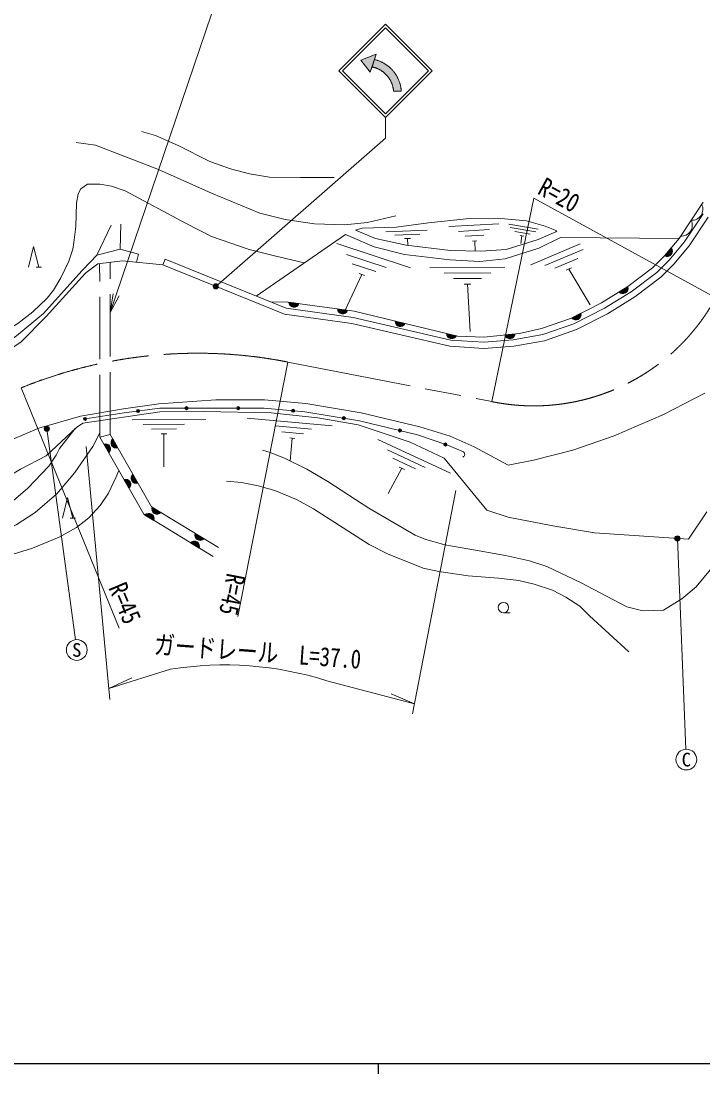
# Model space of a CAD drawing. Units: millimetres at full size, sheet at 1:1000; details may follow other scales. Extents: x 40000 to 680000, y 20000 to 380000.
# Drawn here: x 233594 to 299316, y 204000 to 305438 of the extents above; entities that cross this region are included whole.
import ezdxf
from ezdxf.enums import TextEntityAlignment as Align

# ---------------------------------------------------------------- set-up
doc = ezdxf.new("R2010")
doc.units = ezdxf.units.MM
doc.header["$LTSCALE"] = 1000
doc.linetypes.add('CHAIN', pattern=[18.5, 12, -1.5, 3.5, -1.5])
doc.linetypes.add('DASHED', pattern=[7.5, 6, -1.5])
for name, color, linetype, lineweight in [('M-BGD', 7, 'Continuous', 13), ('M-BMK', 2, 'Continuous', 13), ('M-STR-HTXT', 7, 'Continuous', 13), ('M-STR-STRC', 7, 'Continuous', 13), ('M-TTL-BAND', 7, 'Continuous', 25)]:
    doc.layers.add(name, color=color, linetype=linetype, lineweight=lineweight)
doc.styles.add('ＭＳ ゴシック', font='')
doc.styles.get('ＭＳ ゴシック').set_extended_font_data('MS Gothic')

# ---------------------------------------------------------------- blocks, each defined once
blk = doc.blocks.new('open_arrow')
at = {"color": 0, "linetype": 'Continuous', "lineweight": -2}
blk.add_lwpolyline([(7.5, 1.25), (0, 0), (7.5, -1.25)], dxfattribs=at)

msp = doc.modelspace()

# ---------------------------------------------------------------- hatches: boundary and pattern name
at = {"layer": 'M-BGD'}
for points in [[(296257, 283583, -0.82183), (295619, 282824)], [(292063, 279849, -0.82183), (291220, 279328)], [(260380, 278214, -0.82183), (259398, 278350)], [(265069, 277562, -0.82183), (264088, 277698)], [(287549, 277282, -0.82183), (286665, 276835)], [(270612, 276301, -0.82183), (269649, 276532)], [(275556, 275121, -0.82183), (274593, 275351)], [(281205, 275290, -0.82183), (280219, 275193)], [(244724, 267861, -1), (245024, 267861, -0.41421), (244874, 267711, -0.41421)], [(249387, 268141, -1), (249687, 268141, -0.41421), (249537, 267991, -0.41421)], [(254378, 268144, -1), (254678, 268144, -0.41421), (254528, 267994, -0.41421)], [(259669, 267899, -1), (259969, 267899, -0.41421), (259819, 267749, -0.41421)], [(239616, 267109, -1), (239916, 267109, -0.41421), (239766, 266959, -0.41421)], [(264550, 267177, -1), (264850, 267177, -0.41421), (264700, 267027, -0.41421)], [(269959, 265988, -1), (270259, 265988, -0.41421), (270109, 265838, -0.41421)], [(242926, 264320, -0.82183), (242436, 265181)], [(274346, 264641, -1), (274646, 264641, -0.41421), (274496, 264491, -0.41421)], [(241565, 264689, -0.82183), (242055, 263828)], [(244864, 260915, -0.82183), (244374, 261776)], [(243506, 261281, -0.82183), (243996, 260420)], [(245534, 257850, -0.82183), (246380, 257335)], [(247070, 258086, -0.82183), (246224, 258601)], [(251209, 255565, -0.82183), (250363, 256080)], [(249928, 255174, -0.82183), (250774, 254659)]]:
    msp.add_hatch(color=256, dxfattribs=at).paths.add_polyline_path(points)
at = {"layer": 'M-STR-HTXT'}
for points in [[(252606, 279862, -0.41421), (252342, 279627, -0.41421), (252107, 279892, -1)], [(235931, 265962, -0.41421), (235887, 266313, -0.41421), (236238, 266357, -1)], [(296681, 255413, -1), (297023, 255778, -1)]]:
    msp.add_hatch(color=256, dxfattribs=at).paths.add_polyline_path(points)
at = {"layer": 'M-STR-STRC'}
for points in [[(267648, 301729), (267813, 302248), (266343, 301684), (267255, 300500), (267421, 301019), (267421, 301019)], [(267652, 301741), (267652, 301741), (267813, 302248), (266343, 301684), (267255, 300500), (267421, 301019), (267421, 301019)], [(269552, 300517), (269517, 300562), (269480, 300607), (269442, 300652), (269404, 300695), (269365, 300739), (269325, 300781), (269285, 300822), (269244, 300863), (269202, 300904), (269159, 300943), (269116, 300982), (269072, 301020), (269027, 301057), (268982, 301093), (268936, 301129), (268890, 301164), (268843, 301198), (268795, 301231), (268747, 301263), (268698, 301294), (268648, 301325), (268599, 301355), (268548, 301384), (268497, 301412), (268446, 301439), (268394, 301465), (268342, 301490), (268289, 301514), (268236, 301538), (268182, 301560), (268129, 301582), (268074, 301603), (268020, 301622), (267965, 301641), (267909, 301659), (267854, 301675), (267798, 301691), (267742, 301706), (267685, 301720), (267648, 301729), (267421, 301019), (267425, 301018), (267469, 301009), (267513, 300999), (267557, 300988), (267601, 300977), (267644, 300964), (267687, 300951), (267730, 300938), (267773, 300923), (267816, 300908), (267858, 300892), (267900, 300875), (267941, 300858), (267983, 300839), (268024, 300820), (268064, 300801), (268104, 300781), (268144, 300760), (268184, 300738), (268223, 300715), (268262, 300692), (268300, 300669), (268338, 300644), (268376, 300619), (268413, 300593), (268449, 300567), (268486, 300540), (268521, 300512), (268556, 300484), (268591, 300455), (268625, 300426), (268659, 300396), (268692, 300365), (268725, 300334), (268757, 300302), (268788, 300270), (268819, 300237), (268850, 300203), (268879, 300170), (268908, 300135), (268937, 300100), (268965, 300065), (268992, 300029), (269019, 299992), (269045, 299956), (269070, 299918), (269095, 299880), (269119, 299842), (269143, 299804), (269165, 299765), (269187, 299725), (269209, 299686), (269229, 299646), (269249, 299605), (269268, 299564), (269287, 299523), (269305, 299482), (269322, 299440), (269338, 299398), (269354, 299355), (269369, 299313), (269383, 299270), (269396, 299227), (269409, 299184), (269421, 299140), (269432, 299096), (269442, 299052), (269452, 299008), (269461, 298964), (269469, 298920), (269476, 298875), (269482, 298830), (269488, 298786), (269493, 298741), (269497, 298696), (270240, 298697), (270236, 298755), (270231, 298813), (270224, 298870), (270217, 298928), (270209, 298986), (270200, 299043), (270189, 299100), (270178, 299157), (270166, 299214), (270152, 299270), (270138, 299327), (270123, 299383), (270107, 299438), (270090, 299494), (270072, 299549), (270052, 299604), (270032, 299658), (270011, 299712), (269989, 299766), (269967, 299820), (269943, 299873), (269918, 299925), (269892, 299977), (269866, 300029), (269838, 300080), (269810, 300131), (269781, 300181), (269751, 300231), (269720, 300280), (269688, 300328), (269655, 300376), (269622, 300424), (269588, 300471)]]:
    msp.add_hatch(color=256, dxfattribs=at).paths.add_polyline_path(points)

# ---------------------------------------------------------------- linework, layer by layer
at = {"layer": 'M-BGD'}
for p, q in [((240910, 282883), (242266, 285763)), ((243144, 283476), (243214, 285883)), ((268743, 285130), (272751, 285281)), ((279637, 285909), (274825, 285631)), ((278758, 285347), (275763, 285175)), ((280619, 285862), (283421, 285395)), ((283204, 285127), (280738, 285538)), ((282661, 284913), (281182, 285160)), ((272028, 284893), (269630, 284803)), ((271122, 284499), (270563, 284478)), ((270842, 284489), (270867, 283826)), ((278189, 284804), (276391, 284700)), ((277529, 284255), (277110, 284231)), ((277319, 284243), (277376, 283269)), ((282045, 284712), (281699, 284769)), ((281872, 284740), (281751, 284012)), ((264043, 283995), (271132, 281656)), ((282735, 281965), (287482, 283962)), ((287764, 283431), (284077, 281879)), ((296257, 283583), (295619, 282824)), ((247476, 282497), (247251, 281940)), ((268771, 281709), (264972, 282962)), ((267795, 281304), (265516, 282056)), ((287260, 282567), (285047, 281636)), ((235058, 281717), (235558, 281717)), ((266439, 281025), (264847, 277593)), ((266705, 280937), (266173, 281112)), ((273006, 281695), (280212, 281736)), ((278862, 281188), (274362, 281162)), ((286644, 281657), (286128, 281440)), ((286386, 281549), (288446, 278105)), ((277965, 280643), (275265, 280628)), ((276933, 280097), (276303, 280093)), ((276618, 280095), (276881, 275541)), ((292063, 279849), (291220, 279328)), ((260380, 278214), (259398, 278350)), ((265069, 277562), (264088, 277698)), ((287549, 277282), (286665, 276835)), ((270612, 276301), (269649, 276532)), ((275556, 275121), (274593, 275351)), ((281205, 275290), (280219, 275193)), ((244312, 267004), (251401, 267065)), ((255402, 267194), (263591, 266438)), ((249363, 266597), (245363, 266563)), ((248566, 266140), (246167, 266120)), ((261573, 266112), (258087, 266434)), ((260829, 265669), (258738, 265862)), ((242926, 264320), (242436, 265181)), ((247650, 265683), (247090, 265678)), ((247370, 265680), (247361, 262500)), ((259980, 265235), (259492, 265280)), ((259736, 265257), (259533, 263055)), ((267971, 265123), (274972, 261865)), ((241565, 264689), (242055, 263828)), ((272547, 262431), (268921, 264119)), ((271606, 262306), (269431, 263319)), ((244864, 260915), (244374, 261776)), ((270303, 262350), (268984, 259926)), ((270557, 262232), (270049, 262468)), ((243506, 261281), (243996, 260420)), ((245534, 257850), (246380, 257335)), ((247070, 258086), (246224, 258601)), ((238336, 257531), (238836, 257531)), ((251209, 255565), (250363, 256080)), ((249928, 255174), (250774, 254659)), ((280085, 248428), (280751, 248428))]:
    msp.add_line(p, q, dxfattribs=at)
at = {"layer": 'M-BGD', "linetype": 'DASHED'}
for p, q in [((241188, 265353), (241170, 282059)), ((242187, 265618), (242170, 282193))]:
    msp.add_line(p, q, dxfattribs=at)
at = {"layer": 'M-BGD'}
for points in [[(245191, 294783), (246551, 294413), (248732, 293460), (251799, 291922), (253769, 291207), (255608, 290713), (257542, 290395), (260538, 290377), (263788, 290368)], [(238915, 293740), (240784, 293470), (246842, 291152), (251954, 288857), (256616, 286944), (259050, 286322), (261868, 285900), (264770, 285815), (266996, 286040), (269702, 286674)], [(232401, 275794), (233299, 276309), (234724, 277412), (236122, 278753), (236709, 279510), (237436, 280697), (238204, 282303), (238596, 283468), (238680, 284110), (238889, 285660), (238931, 287880), (239095, 288781), (239349, 289270), (239987, 289724), (241191, 289726), (242313, 289542), (243622, 289066), (249494, 285929), (251953, 284694), (255569, 283443), (257901, 282839), (260897, 282146)], [(257637, 278390), (259306, 278363), (265703, 277474), (275672, 275093), (278208, 274995), (281621, 275331), (283745, 275809), (286648, 276826), (289535, 278288), (292066, 279851), (294469, 281668), (295614, 282818), (297028, 284501), (299346, 287980)], [(230741, 272646), (233603, 274540), (236025, 276984), (239769, 281101), (239845, 281197), (240993, 282036), (243369, 282353), (247251, 281940), (258994, 277195), (265485, 276293), (274923, 274114), (278209, 273895), (281093, 274124), (284050, 274644), (287119, 275720), (290122, 277240), (292744, 278859), (295260, 280761), (296500, 282007), (297990, 283780), (299823, 286531)], [(247476, 282497), (259150, 277779), (265594, 276883), (275011, 274709), (278205, 274497), (281018, 274720), (283897, 275227), (286883, 276273), (289829, 277764), (292405, 279355), (294865, 281214), (296057, 282413), (297509, 284140), (299324, 286864)], [(256255, 278949), (264861, 284877), (267614, 283676), (270563, 282956), (274915, 282433), (277820, 282258), (280267, 282542), (283499, 283568), (285596, 284572), (297028, 284501)], [(177478, 267070), (182007, 264836), (184928, 263653), (187186, 262846), (189335, 262472), (190995, 262232), (196344, 262251), (199107, 262769), (202767, 263710), (206289, 264745), (216080, 267902), (225401, 271151), (230748, 273503), (233168, 275105), (235747, 277273), (239464, 281361), (239566, 281488), (240910, 282883), (243144, 283476), (244910, 282991), (244712, 282210)], [(234308, 281717), (234808, 283717), (235308, 281717)], [(216492, 258172), (225034, 261914), (232743, 265132), (235306, 266226), (239314, 267386), (243459, 268089), (246876, 268571), (252378, 268944), (257065, 268944), (261052, 268594), (266385, 267709), (272021, 266350), (274967, 265446), (277255, 264433), (280530, 262666), (282990, 263132), (286785, 264104), (290750, 265477), (295518, 267517), (299508, 269603)], [(218079, 253753), (221659, 254500), (223924, 255201), (225967, 256060), (228881, 258913), (231392, 260981), (233533, 262273), (235999, 263539), (238937, 266295), (239539, 266713), (246959, 267775), (251229, 267818), (257709, 267704), (262213, 267212), (266100, 266534), (271097, 264876), (274381, 263341), (278486, 258327), (280551, 257632), (284836, 256794), (288871, 256118), (297922, 255525), (299679, 258163)], [(239766, 267109), (243518, 267682), (246976, 268138), (252405, 268144), (257030, 268144), (260951, 267800), (266226, 266924), (271810, 265578), (274620, 264597), (276233, 263930)], [(241187, 265775), (240524, 264444), (238783, 261934), (237028, 259885), (234942, 258079), (233113, 256910), (231600, 256180), (230102, 255675), (228347, 255345), (223445, 254111), (220004, 253191), (216055, 251832), (211049, 249453), (206664, 247068), (204075, 245696), (202455, 245051), (200575, 244419), (199033, 244014), (198187, 243990)], [(238813, 266179), (237313, 264257), (236992, 263601), (236261, 262569), (234223, 260395), (232658, 259089), (230731, 257644), (229298, 256850), (228127, 256386), (226828, 256090), (226289, 256017), (224692, 256063)], [(252620, 254706), (246159, 258641), (242187, 265618), (241188, 265353), (245418, 257921), (252100, 253852)], [(300481, 253151), (298648, 250934), (297278, 249778), (295514, 248677), (293515, 248616), (291994, 249003), (287527, 251357), (284270, 252879), (282588, 253429), (280281, 253959), (276640, 254591), (274443, 254980), (272618, 255490), (271576, 255920), (267107, 258511), (263150, 261069), (261149, 262254), (259048, 263295), (257712, 263855), (256855, 264100)], [(243010, 262151), (242759, 261542), (242012, 259941), (241231, 258772), (240114, 257584), (238924, 256650), (237282, 255708), (234705, 254664), (232753, 254032), (230177, 253477), (228146, 253222), (226249, 253033), (224041, 252723), (221187, 252189), (219667, 251856), (216679, 250889), (213661, 249692), (211187, 248472), (208255, 246661), (205767, 244905), (202638, 242621)], [(292165, 244667), (288391, 248147), (287452, 249053), (286091, 249944), (284812, 250607), (283060, 251178), (281570, 251534), (279610, 251776), (276695, 251987), (273861, 252408), (272352, 252718), (268918, 254094), (267134, 255021), (261789, 258452), (260128, 259331), (258041, 260212), (256432, 260656), (254833, 260979), (253394, 261106)], [(237586, 257531), (238086, 259531), (238586, 257531)]]:
    msp.add_lwpolyline(points, dxfattribs=at)
msp.add_lwpolyline([(285134, 285121), (283435, 284401), (280345, 283420), (277912, 283256), (274996, 283329), (270724, 283843), (267760, 284476), (265842, 285288), (266457, 285471), (269761, 285591), (272877, 285994), (276482, 286371), (279471, 286455), (282298, 286193), (284117, 285690), (285237, 285221)], close=True, dxfattribs=at)
for centre, radius in [((244874, 267861), 150), ((249537, 268141), 150), ((254528, 268144), 150), ((259819, 267899), 150), ((239766, 267109), 150), ((264700, 267177), 150), ((270109, 265988), 150), ((274496, 264641), 150), ((280085, 248928), 500)]:
    msp.add_circle(centre, radius, dxfattribs=at)
for centre, radius, start, end in [((298244, 287303), 1065, 266.92382, 25.71961), ((297228, 285778), 1065, 266.92382, 25.71961), ((295863, 283267), 505, 241.13206, 38.79025), ((291590, 279672), 505, 222.86466, 20.52285), ((259902, 278379), 505, 183.26102, 340.91921), ((264592, 277727), 505, 183.26102, 340.91921), ((287063, 277146), 505, 218.02712, 15.68531), ((270153, 276512), 505, 177.73774, 335.39593), ((275097, 275331), 505, 177.73774, 335.39593), ((280703, 275339), 505, 196.78773, 354.44592), ((242766, 264799), 505, 130.82044, 288.47863), ((241725, 264210), 505, 310.82044, 108.47863), ((276062, 263695), 290, 294.99352, 54.02314), ((244704, 261394), 505, 130.82044, 288.47863), ((243666, 260802), 505, 310.82044, 108.47863), ((245906, 257509), 505, 339.82819, 137.48638), ((246698, 258427), 505, 159.82819, 317.48638), ((250837, 255906), 505, 159.82819, 317.48638), ((250300, 254833), 505, 339.82819, 137.48638)]:
    msp.add_arc(centre, radius, start, end, dxfattribs=at)
at = {"layer": 'M-BMK', "linetype": 'CHAIN'}
msp.add_line((259303, 272589), (278957, 268777), dxfattribs=at)
for centre, radius, start, end in [((283002, 288364), 20000, 258.33224, 331.33956), ((250615, 228436), 45000, 78.86772, 112.22454)]:
    msp.add_arc(centre, radius, start, end, dxfattribs=at)
at = {"layer": 'M-STR-HTXT'}
for p, q in [((252357, 279877), (268720, 294151)), ((278957, 268777), (283002, 288364)), ((300552, 278771), (283002, 288364)), ((259303, 272589), (254476, 248059)), ((233594, 270092), (243050, 246950)), ((236084, 266160), (238831, 245839)), ((239866, 264460), (242160, 240084)), ((275501, 260204), (271326, 238679)), ((296852, 255595), (297675, 235284)), ((242062, 241126), (248008, 242986)), ((242062, 241126), (244281, 242178)), ((263077, 241887), (271516, 239661)), ((271516, 239661), (269253, 240611))]:
    msp.add_line(p, q, dxfattribs=at)
msp.add_lwpolyline([(242175, 277350), (254258, 312927), (284668, 312927)], dxfattribs=at)
for centre in [(252357, 279877), (236084, 266160), (296852, 255595)]:
    msp.add_circle(centre, 250, dxfattribs=at)
msp.add_arc((253225, 210672), 32732, 72.4831, 99.17119, dxfattribs=at)
at = {"layer": 'M-STR-STRC'}
for p, q in [((264220, 300651), (268720, 305151)), ((264574, 300651), (268720, 304797)), ((273220, 300650), (268720, 305151)), ((272867, 300650), (268720, 304797)), ((267813, 302248), (266343, 301684)), ((266343, 301684), (267255, 300500)), ((267255, 300500), (267813, 302248)), ((264220, 300651), (268720, 296150)), ((264574, 300651), (268720, 296503)), ((268720, 296503), (272867, 300650)), ((268720, 296150), (273220, 300650)), ((270240, 298697), (269497, 298696)), ((268720, 296150), (268720, 294151))]:
    msp.add_line(p, q, dxfattribs=at)
for points in [[(267813, 302248), (266343, 301684), (267255, 300500)], [(267813, 302248), (266343, 301684), (267255, 300500)], [(267648, 301729), (267813, 302248), (266343, 301684), (267255, 300500), (267421, 301019)], [(267648, 301729), (267421, 301019), (267421, 301019), (267425, 301018), (267469, 301009), (267513, 300999), (267557, 300988), (267601, 300977), (267644, 300964), (267687, 300951), (267730, 300938), (267773, 300923), (267816, 300908), (267858, 300892), (267900, 300875), (267941, 300858), (267983, 300839), (268024, 300820), (268064, 300801), (268104, 300781), (268144, 300760), (268184, 300738), (268223, 300715), (268262, 300692), (268300, 300669), (268338, 300644), (268376, 300619), (268413, 300593), (268449, 300567), (268486, 300540), (268521, 300512), (268556, 300484), (268591, 300455), (268625, 300426), (268659, 300396), (268692, 300365), (268725, 300334), (268757, 300302), (268788, 300270), (268819, 300237), (268850, 300203), (268879, 300170), (268908, 300135), (268937, 300100), (268965, 300065), (268992, 300029), (269019, 299992), (269045, 299956), (269070, 299918), (269095, 299880), (269119, 299842), (269143, 299804), (269165, 299765), (269187, 299725), (269209, 299686), (269229, 299646), (269249, 299605), (269268, 299564), (269287, 299523), (269305, 299482), (269322, 299440), (269338, 299398), (269354, 299355), (269369, 299313), (269383, 299270), (269396, 299227), (269409, 299184), (269421, 299140), (269432, 299096), (269442, 299052), (269452, 299008), (269461, 298964), (269469, 298920), (269476, 298875), (269482, 298830), (269488, 298786), (269493, 298741), (269497, 298696), (269497, 298696), (270240, 298697), (270240, 298697), (270236, 298755), (270231, 298813), (270224, 298870), (270217, 298928), (270209, 298986), (270200, 299043), (270189, 299100), (270178, 299157), (270166, 299214), (270152, 299270), (270138, 299327), (270123, 299383), (270107, 299438), (270090, 299494), (270072, 299549), (270052, 299604), (270032, 299658), (270011, 299712), (269989, 299766), (269967, 299820), (269943, 299873), (269918, 299925), (269892, 299977), (269866, 300029), (269838, 300080), (269810, 300131), (269781, 300181), (269751, 300231), (269720, 300280), (269688, 300328), (269655, 300376), (269622, 300424), (269588, 300471), (269552, 300517), (269517, 300562), (269480, 300607), (269442, 300652), (269404, 300695), (269365, 300739), (269325, 300781), (269285, 300822), (269244, 300863), (269202, 300904), (269159, 300943), (269116, 300982), (269072, 301020), (269027, 301057), (268982, 301093), (268936, 301129), (268890, 301164), (268843, 301198), (268795, 301231), (268747, 301263), (268698, 301294), (268648, 301325), (268599, 301355), (268548, 301384), (268497, 301412), (268446, 301439), (268394, 301465), (268342, 301490), (268289, 301514), (268236, 301538), (268182, 301560), (268129, 301582), (268074, 301603), (268020, 301622), (267965, 301641), (267909, 301659), (267854, 301675), (267798, 301691), (267742, 301706), (267685, 301720)]]:
    msp.add_lwpolyline(points, close=True, dxfattribs=at)
for centre in [(238965, 244848), (297715, 234285)]:
    msp.add_circle(centre, 1000, dxfattribs=at)
at = {"layer": 'M-TTL-BAND'}
for p, q in [((40000, 205000), (579000, 205000)), ((40000, 205000), (579000, 205000)), ((268000, 205000), (268000, 204000)), ((268000, 205000), (268000, 204000))]:
    msp.add_line(p, q, dxfattribs=at)

# ---------------------------------------------------------------- block references
at = {"layer": 'M-STR-HTXT', "xscale": 240, "yscale": 240, "rotation": 71.2}
msp.add_blockref('open_arrow', (242175, 277350), dxfattribs=at)

# ---------------------------------------------------------------- texts
at = {"layer": 'M-STR-HTXT', "style": 'ＭＳ ゴシック', "width": 0.8}
msp.add_text('R=20', height=1833, rotation=331.267, dxfattribs=at).set_placement((283002, 288364), align=Align.BOTTOM_LEFT)
msp.add_text('R=45', height=1833, rotation=259.024, dxfattribs=at).set_placement((254476, 248059), align=Align.TOP_RIGHT)
msp.add_text('R=45', height=1833, rotation=293, dxfattribs=at).set_placement((243050, 246950), align=Align.BOTTOM_RIGHT)
msp.add_text('ガードレール\u3000L=37.0', height=1833, rotation=355.818, dxfattribs=at).set_placement((256291, 243209), align=Align.BOTTOM_CENTER)
at = {"layer": 'M-STR-STRC', "style": 'ＭＳ ゴシック'}
for s, p in [('S', (238965, 244848)), ('C', (297715, 234285))]:
    msp.add_text(s, height=1320, dxfattribs=at).set_placement(p, align=Align.MIDDLE_CENTER)

doc.saveas('drawing.dxf')
